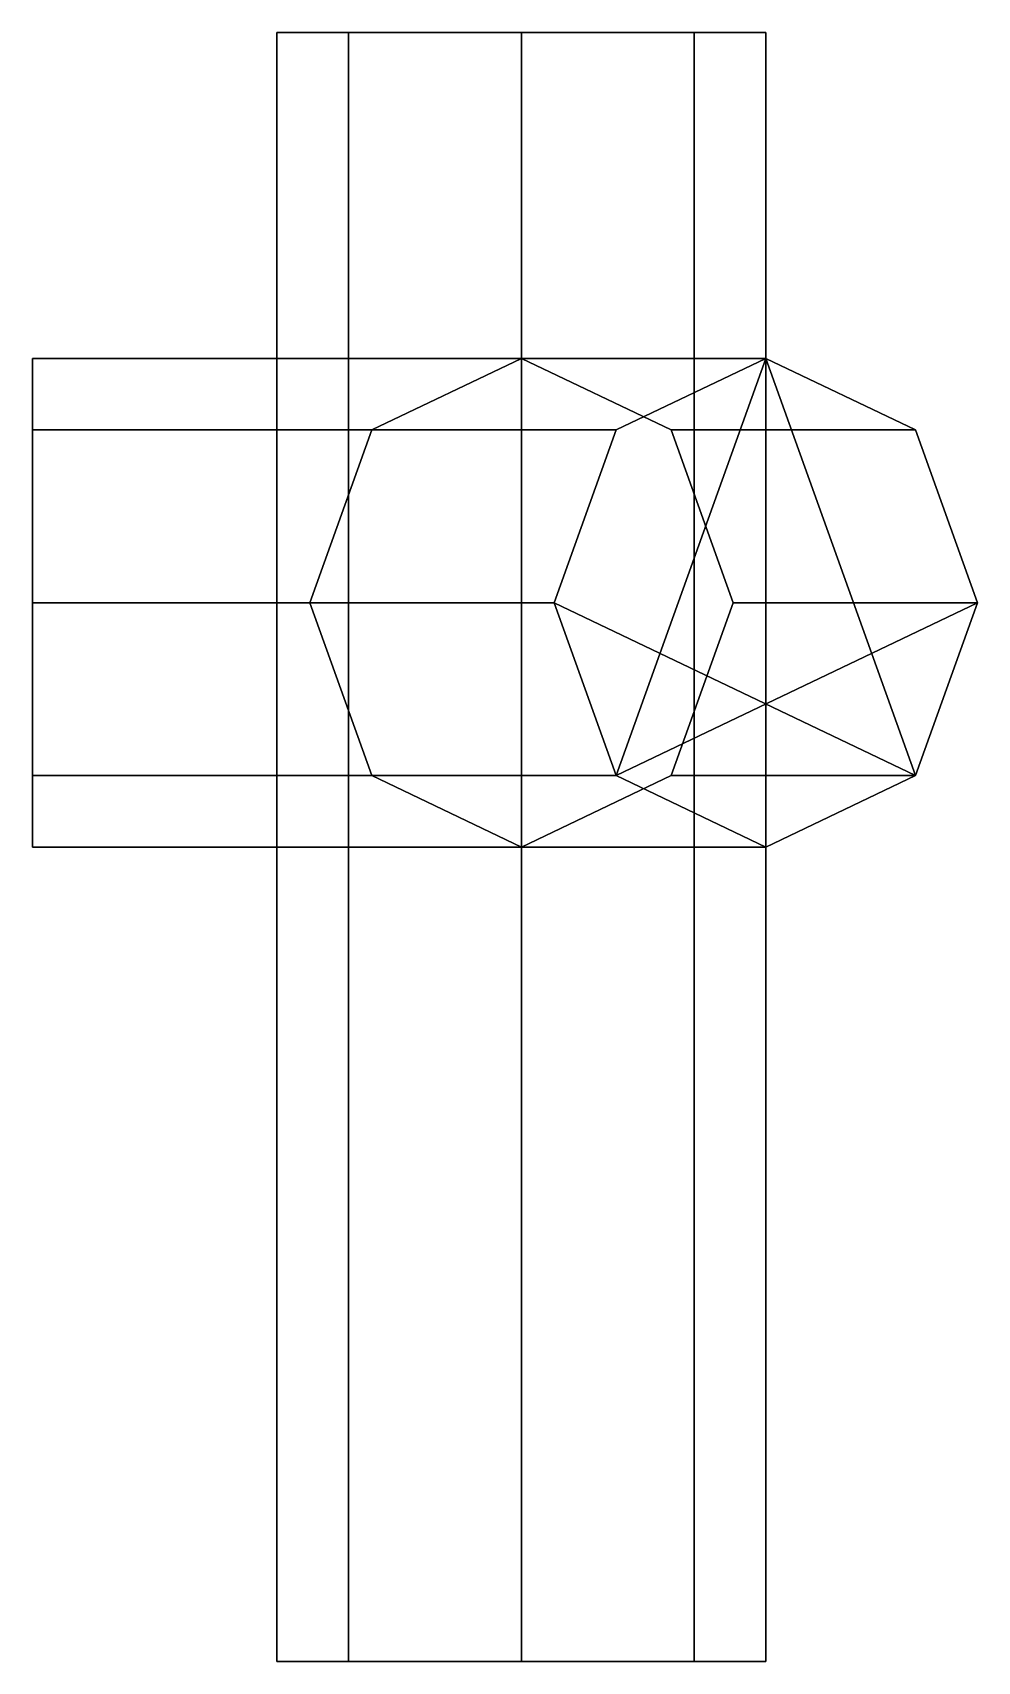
# Model space of a CAD drawing. Extents: x -0.12 to 0.112, y -4.94 to -4.54.
import ezdxf

# ---------------------------------------------------------------- set-up
doc = ezdxf.new("R2010")
doc.units = 0
doc.layers.add('PROP', color=1, linetype='CONTINUOUS')

msp = doc.modelspace()

# ---------------------------------------------------------------- linework, layer by layer
at = {"layer": 'PROP'}
for points in [[(-0.04243, -4.54, 0.04243), (-0.06, -4.54), (-0.06, -4.94), (-0.04243, -4.94, 0.04243)], [(-0.06, -4.54), (-0.04243, -4.54, -0.04243), (-0.04243, -4.94, -0.04243), (-0.06, -4.94)], [(0, -4.54, 0.06), (-0.04243, -4.54, 0.04243), (-0.04243, -4.94, 0.04243), (0, -4.94, 0.06)], [(-0.04243, -4.54, -0.04243), (0, -4.54, -0.06), (0, -4.94, -0.06), (-0.04243, -4.94, -0.04243)], [(0.04243, -4.54, 0.04243), (0, -4.54, 0.06), (0, -4.94, 0.06), (0.04243, -4.94, 0.04243)], [(0, -4.54, -0.06), (0.04243, -4.54, -0.04243), (0.04243, -4.94, -0.04243), (0, -4.94, -0.06)], [(0.06, -4.54), (0.04243, -4.54, 0.04243), (0.04243, -4.94, 0.04243), (0.06, -4.94)], [(0.04243, -4.54, -0.04243), (0.06, -4.54), (0.06, -4.94), (0.04243, -4.94, -0.04243)], [(0, -4.63757, 0.04243), (0, -4.62), (-0.12, -4.62), (-0.12, -4.63757, 0.04243)], [(0, -4.62), (0, -4.63757, -0.04243), (-0.12, -4.63757, -0.04243), (-0.12, -4.62)], [(-0.12, -4.63757, -0.04243), (-0.12, -4.68, -0.06), (-0.12, -4.72243, -0.04243), (-0.12, -4.62)], [(-0.12, -4.63757, 0.04243), (-0.12, -4.62), (-0.12, -4.72243, -0.04243), (-0.12, -4.68, 0.06)], [(-0.03674, -4.63757, -0.02121), (0, -4.62), (0.06, -4.62, -0.10392), (0.02326, -4.63757, -0.12514)], [(0, -4.62), (-0.03674, -4.63757, 0.02121), (0.02326, -4.63757, 0.12514), (0.06, -4.62, 0.10392)], [(0, -4.62), (0.03674, -4.63757, 0.02121), (0.09674, -4.63757, -0.08271), (0.06, -4.62, -0.10392)], [(0.03674, -4.63757, -0.02121), (0, -4.62), (0.06, -4.62, 0.10392), (0.09674, -4.63757, 0.08271)], [(0.02326, -4.63757, -0.12514), (0.06, -4.62, -0.10392), (0.09674, -4.72243, -0.08271), (0.00804, -4.68, -0.13392)], [(0.02326, -4.63757, 0.12514), (0.00804, -4.68, 0.13392), (0.02326, -4.72243, 0.12514), (0.06, -4.62, 0.10392)], [(0.09674, -4.63757, 0.08271), (0.06, -4.62, 0.10392), (0.02326, -4.72243, 0.12514), (0.11196, -4.68, 0.07392)], [(0.09674, -4.63757, -0.08271), (0.11196, -4.68, -0.07392), (0.09674, -4.72243, -0.08271), (0.06, -4.62, -0.10392)], [(0, -4.68, 0.06), (0, -4.63757, 0.04243), (-0.12, -4.63757, 0.04243), (-0.12, -4.68, 0.06)], [(0, -4.63757, -0.04243), (0, -4.68, -0.06), (-0.12, -4.68, -0.06), (-0.12, -4.63757, -0.04243)], [(-0.05196, -4.68, -0.03), (-0.03674, -4.63757, -0.02121), (0.02326, -4.63757, -0.12514), (0.00804, -4.68, -0.13392)], [(-0.03674, -4.63757, 0.02121), (-0.05196, -4.68, 0.03), (0.00804, -4.68, 0.13392), (0.02326, -4.63757, 0.12514)], [(0.03674, -4.63757, 0.02121), (0.05196, -4.68, 0.03), (0.11196, -4.68, -0.07392), (0.09674, -4.63757, -0.08271)], [(0.05196, -4.68, -0.03), (0.03674, -4.63757, -0.02121), (0.09674, -4.63757, 0.08271), (0.11196, -4.68, 0.07392)], [(0, -4.72243, 0.04243), (0, -4.68, 0.06), (-0.12, -4.68, 0.06), (-0.12, -4.72243, 0.04243)], [(0, -4.68, -0.06), (0, -4.72243, -0.04243), (-0.12, -4.72243, -0.04243), (-0.12, -4.68, -0.06)], [(-0.12, -4.72243, 0.04243), (-0.12, -4.68, 0.06), (-0.12, -4.72243, -0.04243), (-0.12, -4.74)], [(-0.03674, -4.72243, -0.02121), (-0.05196, -4.68, -0.03), (0.00804, -4.68, -0.13392), (0.02326, -4.72243, -0.12514)], [(-0.05196, -4.68, 0.03), (-0.03674, -4.72243, 0.02121), (0.02326, -4.72243, 0.12514), (0.00804, -4.68, 0.13392)], [(0.02326, -4.72243, -0.12514), (0.00804, -4.68, -0.13392), (0.09674, -4.72243, -0.08271), (0.06, -4.74, -0.10392)], [(0.09674, -4.72243, 0.08271), (0.11196, -4.68, 0.07392), (0.02326, -4.72243, 0.12514), (0.06, -4.74, 0.10392)], [(0.05196, -4.68, 0.03), (0.03674, -4.72243, 0.02121), (0.09674, -4.72243, -0.08271), (0.11196, -4.68, -0.07392)], [(0.03674, -4.72243, -0.02121), (0.05196, -4.68, -0.03), (0.11196, -4.68, 0.07392), (0.09674, -4.72243, 0.08271)], [(0, -4.74), (0, -4.72243, 0.04243), (-0.12, -4.72243, 0.04243), (-0.12, -4.74)], [(0, -4.72243, -0.04243), (0, -4.74), (-0.12, -4.74), (-0.12, -4.72243, -0.04243)], [(0, -4.74), (-0.03674, -4.72243, -0.02121), (0.02326, -4.72243, -0.12514), (0.06, -4.74, -0.10392)], [(-0.03674, -4.72243, 0.02121), (0, -4.74), (0.06, -4.74, 0.10392), (0.02326, -4.72243, 0.12514)], [(0.03674, -4.72243, 0.02121), (0, -4.74), (0.06, -4.74, -0.10392), (0.09674, -4.72243, -0.08271)], [(0, -4.74), (0.03674, -4.72243, -0.02121), (0.09674, -4.72243, 0.08271), (0.06, -4.74, 0.10392)], [(0, -4.94, 0.06), (-0.04243, -4.94, 0.04243), (-0.06, -4.94), (0.04243, -4.94, 0.04243)], [(0.04243, -4.94, 0.04243), (-0.06, -4.94), (-0.04243, -4.94, -0.04243), (0.06, -4.94)], [(0.06, -4.94), (-0.04243, -4.94, -0.04243), (0, -4.94, -0.06), (0.04243, -4.94, -0.04243)]]:
    msp.add_3dface(points, dxfattribs=at)

doc.saveas('drawing.dxf')
